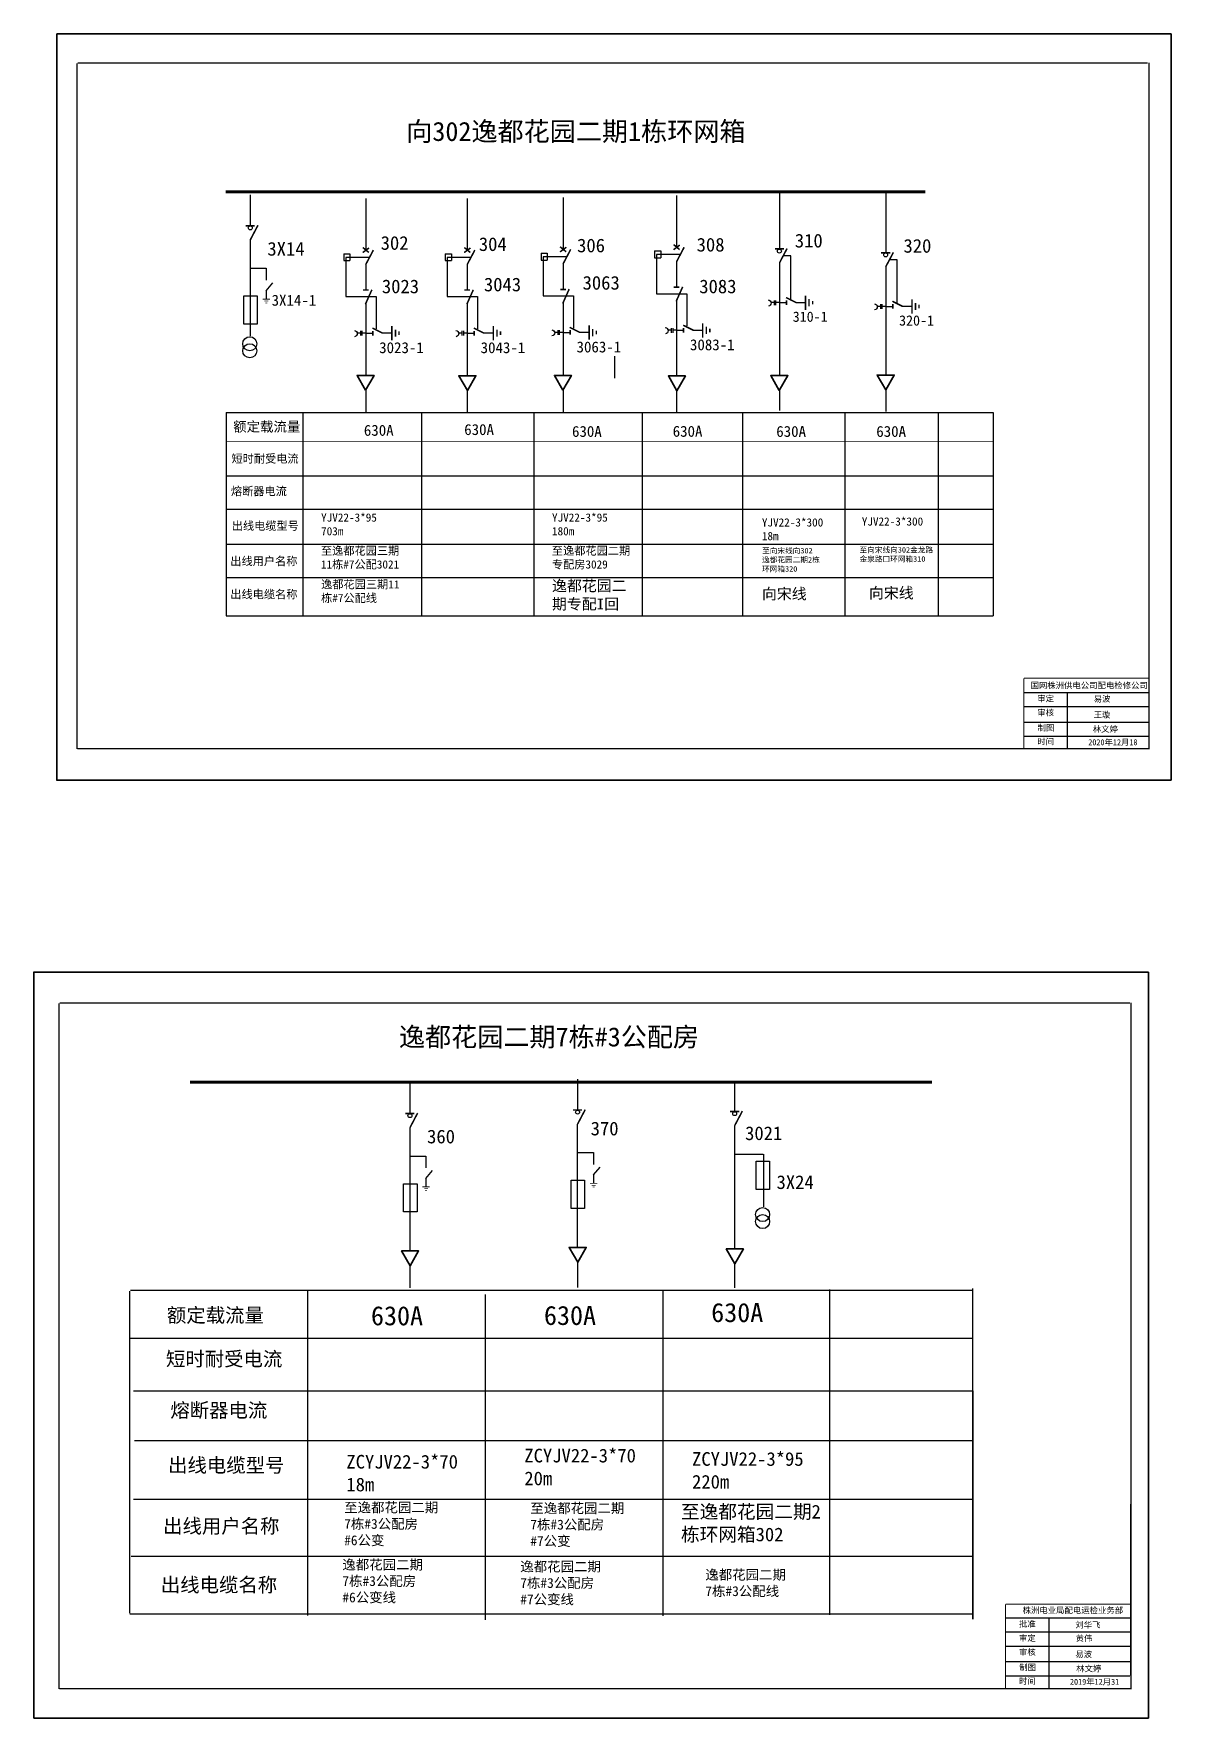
# Model space of a CAD drawing. Extents: x 1227 to 1916, y -706 to -78.
# Drawn here: x 1227.3 to 1435.3, y -386.5 to -78.2 of the extents above; entities that cross this region are included whole.
import ezdxf

# ---------------------------------------------------------------- set-up
doc = ezdxf.new("R2010")
doc.units = 0
doc.header["$LTSCALE"] = 5
doc.linetypes.add('ACAD_ISO02W100', pattern=[15, 12, -3])
doc.linetypes.add('CENTER', pattern=[50.8, 31.75, -6.35, 6.35, -6.35])
doc.layers.get('0').update_dxf_attribs({"linetype": 'CONTINUOUS'})
doc.layers.add('10KV线路', color=7, linetype='CONTINUOUS')
doc.layers.add('MiniCADLayer', color=7, linetype='CONTINUOUS', lineweight=20)
doc.styles.add('宋体_txtstyle_0.00_0_0', font='')
doc.styles.add('宋体_txtstyle_1.88_0_0', font='', dxfattribs={"height": 1.884014})
doc.styles.add('宋体_txtstyle_1.92_0_0', font='', dxfattribs={"height": 1.924484})
doc.styles.add('宋体_txtstyle_10.12_0_0', font='', dxfattribs={"height": 10.121678})
doc.styles.add('宋体_txtstyle_2.00_0_0', font='', dxfattribs={"height": 2})
doc.styles.add('宋体_txtstyle_2.65_0_0', font='', dxfattribs={"height": 2.651573})
doc.styles.add('宋体_txtstyle_6.47_0_0', font='', dxfattribs={"height": 6.465575})
doc.styles.add('宋体_txtstyle_8.10_0_0', font='', dxfattribs={"height": 8.103333})
doc.styles.add('宋体_txtstyle_8.15_0_0', font='', dxfattribs={"height": 8.146667})
doc.styles.get('宋体_txtstyle_0.00_0_0').set_extended_font_data('宋体')
doc.styles.get('宋体_txtstyle_1.88_0_0').set_extended_font_data('宋体')
doc.styles.get('宋体_txtstyle_1.92_0_0').set_extended_font_data('宋体')
doc.styles.get('宋体_txtstyle_10.12_0_0').set_extended_font_data('宋体')
doc.styles.get('宋体_txtstyle_2.00_0_0').set_extended_font_data('宋体')
doc.styles.get('宋体_txtstyle_2.65_0_0').set_extended_font_data('宋体')
doc.styles.get('宋体_txtstyle_6.47_0_0').set_extended_font_data('宋体')
doc.styles.get('宋体_txtstyle_8.10_0_0').set_extended_font_data('宋体')
doc.styles.get('宋体_txtstyle_8.15_0_0').set_extended_font_data('宋体')

# ---------------------------------------------------------------- blocks, each defined once
blk = doc.blocks.new('JD')
for points in [[(-2, 0.2), (-2, -0.2), (2, 0.2), (2, -0.2)], [(1, -1.2), (1, -0.8), (-1, -1.2), (-1, -0.8)], [(-0.5, -1.8), (-0.5, -2.2), (0.5, -1.8), (0.5, -2.2)]]:
    blk.add_trace(points)

msp = doc.modelspace()

# ---------------------------------------------------------------- linework, layer by layer
at = {"color": 0, "lineweight": 35}
for p, q in [((1231.49, -78.23), (1231.49, -214.82)), ((1435.29, -78.28), (1231.49, -78.28)), ((1435.29, -214.82), (1435.29, -78.28)), ((1231.47, -214.82), (1435.29, -214.82)), ((1227.3, -249.87), (1227.3, -386.46)), ((1431.11, -249.92), (1227.3, -249.92)), ((1431.11, -386.46), (1431.11, -249.92)), ((1227.28, -386.46), (1431.11, -386.46))]:
    msp.add_line(p, q, dxfattribs=at)
at = {"color": 0}
for p, q in [((1235.2, -209.06), (1235.2, -83.67)), ((1235.33, -83.59), (1430.95, -83.59)), ((1431.17, -83.59), (1431.17, -209.15)), ((1266.82, -121.16), (1269.8, -121.16)), ((1269.8, -121.16), (1269.8, -123.34)), ((1269.8, -125.26), (1271.02, -123.82)), ((1269.8, -125.24), (1269.8, -126.75)), ((1431.17, -209.08), (1235.26, -209.08)), ((1231.94, -381.05), (1231.94, -255.66)), ((1232.07, -255.58), (1427.69, -255.58)), ((1427.91, -255.58), (1427.91, -381.14)), ((1326.67, -282.94), (1329.65, -282.94)), ((1329.65, -282.94), (1329.65, -285.12)), ((1355.39, -283.23), (1360.68, -283.23)), ((1360.71, -283.24), (1360.71, -292.85)), ((1296.02, -283.58), (1299, -283.58)), ((1299, -283.58), (1299, -285.76)), ((1299, -287.68), (1300.22, -286.25)), ((1329.66, -287.04), (1330.87, -285.61)), ((1299, -287.66), (1299, -289.17)), ((1329.65, -287.02), (1329.65, -288.53)), ((1245, -308.1), (1398.8, -308.1)), ((1277.32, -308.14), (1277.32, -367.67)), ((1342.34, -308.2), (1342.34, -367.73)), ((1372.8, -308.02), (1372.8, -367.55)), ((1398.99, -368.29), (1398.99, -307.82)), ((1244.82, -308.32), (1244.82, -367.25)), ((1309.84, -308.93), (1309.84, -368.46)), ((1244.93, -316.93), (1398.9, -316.93)), ((1245.51, -326.55), (1398.89, -326.55)), ((1398.99, -326.52), (1398.99, -368.29)), ((1245.7, -335.6), (1399, -335.6)), ((1245.51, -346.39), (1398.96, -346.39)), ((1427.91, -378.63), (1427.91, -347.27)), ((1245.12, -356.78), (1399.12, -356.78)), ((1398.8, -367.43), (1244.86, -367.43)), ((1427.91, -381.07), (1232, -381.07))]:
    msp.add_line(p, q, dxfattribs=at)
at = {"color": 0, "lineweight": 106}
for p, q in [((1262.44, -107.17), (1390.26, -107.17)), ((1255.87, -270.08), (1391.53, -270.08))]:
    msp.add_line(p, q, dxfattribs=at)
for p, q in [((1266.87, -107.73), (1266.88, -113.33)), ((1344.82, -107.84), (1344.82, -117.34)), ((1363.63, -107.26), (1363.63, -117.58)), ((1383.07, -107.14), (1383.07, -118.27)), ((1287.98, -108.36), (1287.98, -117.86)), ((1306.53, -108.36), (1306.53, -117.86)), ((1324.07, -108.23), (1324.07, -117.74)), ((1266.83, -115.98), (1266.83, -133.6)), ((1283.98, -118.52), (1285.11, -118.52)), ((1283.98, -118.52), (1283.98, -119.76)), ((1283.98, -119.76), (1285.11, -119.76)), ((1285.11, -118.52), (1285.11, -119.76)), ((1302.53, -118.52), (1303.66, -118.52)), ((1302.53, -118.52), (1302.53, -119.76)), ((1302.53, -119.76), (1303.66, -119.76)), ((1303.66, -118.52), (1303.66, -119.76)), ((1320.07, -118.39), (1321.19, -118.39)), ((1320.07, -118.39), (1320.07, -119.64)), ((1320.07, -119.64), (1321.19, -119.64)), ((1321.19, -118.39), (1321.19, -119.64)), ((1340.81, -117.99), (1341.94, -117.99)), ((1340.81, -117.99), (1340.81, -119.24)), ((1340.81, -119.24), (1341.94, -119.24)), ((1341.94, -117.99), (1341.94, -119.24)), ((1344.82, -119.9), (1344.82, -124.54)), ((1363.63, -120.14), (1363.63, -140.8)), ((1287.98, -120.42), (1287.98, -125.07)), ((1306.53, -120.42), (1306.53, -125.07)), ((1324.07, -120.29), (1324.07, -124.94)), ((1383.07, -120.83), (1383.07, -140.71)), ((1287.98, -127.39), (1287.98, -140.82)), ((1306.53, -127.39), (1306.53, -140.85)), ((1324.07, -127.27), (1324.07, -140.8)), ((1344.82, -126.87), (1344.82, -140.85)), ((1363.63, -127.44), (1364.93, -127.44)), ((1366.62, -127.4), (1368.39, -127.4)), ((1383.07, -128.13), (1384.37, -128.13)), ((1386.07, -128.09), (1387.83, -128.09)), ((1344.82, -132.5), (1346.11, -132.5)), ((1347.81, -132.47), (1349.58, -132.47)), ((1287.98, -133.03), (1289.28, -133.03)), ((1290.98, -132.99), (1292.74, -132.99)), ((1306.53, -133.03), (1307.83, -133.03)), ((1309.53, -132.99), (1311.29, -132.99)), ((1324.07, -132.9), (1325.37, -132.9)), ((1327.06, -132.87), (1328.83, -132.87)), ((1262.5, -147.55), (1402.73, -147.55)), ((1262.5, -147.55), (1262.5, -184.75)), ((1402.73, -147.55), (1402.73, -184.76)), ((1296.07, -270.16), (1296.08, -275.75)), ((1326.73, -269.52), (1326.73, -275.11)), ((1355.45, -269.8), (1355.45, -275.4)), ((1296.03, -278.4), (1296.03, -300.96)), ((1326.68, -277.76), (1326.68, -300.32)), ((1355.41, -278.05), (1355.41, -300.61))]:
    msp.add_line(p, q)
at = {"linetype": 'ACAD_ISO02W100'}
for p, q in [((1284.34, -119.17), (1284.34, -126.32)), ((1288.55, -119.17), (1284.34, -119.17)), ((1302.89, -119.17), (1302.89, -126.32)), ((1307.1, -119.17), (1302.89, -119.17)), ((1320.42, -119.04), (1320.42, -126.19)), ((1324.63, -119.04), (1320.42, -119.04)), ((1341.17, -118.64), (1341.17, -125.8)), ((1345.38, -118.64), (1341.17, -118.64)), ((1284.34, -126.32), (1289.89, -126.32)), ((1289.89, -126.32), (1289.89, -132.22)), ((1302.89, -126.32), (1308.44, -126.32)), ((1308.44, -126.32), (1308.44, -132.22)), ((1320.42, -126.19), (1325.97, -126.19)), ((1325.97, -126.19), (1325.97, -132.1)), ((1341.17, -125.8), (1346.72, -125.8)), ((1346.72, -125.8), (1346.72, -131.7))]:
    msp.add_line(p, q, dxfattribs=at)
at = {"linetype": 'CENTER'}
for p, q in [((1333.5, -137.21), (1333.5, -141.26)), ((1287.99, -143.48), (1287.99, -147.53)), ((1306.54, -143.44), (1306.54, -147.56)), ((1324.08, -143.52), (1324.08, -147.59)), ((1344.82, -143.43), (1344.82, -147.64)), ((1363.64, -143.49), (1363.64, -147.17)), ((1383.08, -143.42), (1383.08, -147.34)), ((1296.06, -303.64), (1296.06, -307.69)), ((1326.72, -303), (1326.72, -307.61)), ((1355.44, -303.29), (1355.44, -307.71))]:
    msp.add_line(p, q, dxfattribs=at)
at = {"linetype": 'Continuous'}
for p, q in [((1262.5, -159.13), (1402.73, -159.13)), ((1262.5, -165.23), (1402.73, -165.23)), ((1262.5, -171.64), (1402.73, -171.64)), ((1262.5, -177.74), (1402.73, -177.74)), ((1262.49, -184.76), (1402.73, -184.76))]:
    msp.add_line(p, q, dxfattribs=at)
at = {"color": 0, "linetype": 'Continuous'}
for p, q in [((1408.34, -198.77), (1431.09, -198.77)), ((1416.24, -198.77), (1416.24, -209.11)), ((1408.34, -201.36), (1431.09, -201.36)), ((1408.34, -204.19), (1431.09, -204.19)), ((1408.34, -206.78), (1431.09, -206.78)), ((1404.99, -368.07), (1427.74, -368.07)), ((1412.89, -368.07), (1412.89, -381)), ((1404.99, -370.66), (1427.74, -370.66)), ((1404.99, -373.25), (1427.74, -373.25)), ((1404.99, -376.08), (1427.74, -376.08)), ((1404.99, -378.67), (1427.74, -378.67))]:
    msp.add_line(p, q, dxfattribs=at)
at = {"const_width": 0.281}
for points in [[(1266.05, -113.37), (1267.71, -113.37)], [(1266.88, -115.96), (1268.28, -113.3)], [(1323.54, -117.22), (1324.64, -118.14)], [(1344.28, -117.76), (1345.42, -116.9)], [(1344.29, -116.82), (1345.39, -117.74)], [(1287.45, -118.28), (1288.59, -117.43)], [(1287.46, -117.35), (1288.56, -118.26)], [(1287.98, -120.49), (1289.39, -117.83)], [(1306, -118.28), (1307.14, -117.43)], [(1306.01, -117.35), (1307.11, -118.26)], [(1306.53, -120.49), (1307.94, -117.83)], [(1323.53, -118.16), (1324.68, -117.3)], [(1324.07, -120.37), (1325.47, -117.7)], [(1344.82, -119.97), (1346.22, -117.3)], [(1362.8, -117.61), (1364.46, -117.61)], [(1363.63, -120.21), (1365.03, -117.54)], [(1382.24, -118.31), (1383.9, -118.31)], [(1383.07, -120.9), (1384.48, -118.24)], [(1287.48, -125.14), (1288.52, -125.14)], [(1287.93, -127.74), (1289.11, -125.09)], [(1306.03, -125.14), (1307.07, -125.14)], [(1306.48, -127.74), (1307.66, -125.09)], [(1323.56, -125.02), (1324.61, -125.02)], [(1324.01, -127.61), (1325.19, -124.96)], [(1344.31, -124.62), (1345.35, -124.62)], [(1344.76, -127.21), (1345.94, -124.56)], [(1364.85, -126.5), (1366.73, -127.44)], [(1364.93, -127), (1364.93, -127.87)], [(1384.3, -127.19), (1386.17, -128.13)], [(1384.37, -127.7), (1384.37, -128.56)], [(1289.21, -132.09), (1291.08, -133.03)], [(1289.28, -132.6), (1289.28, -133.46)], [(1307.76, -132.09), (1309.63, -133.03)], [(1307.83, -132.6), (1307.83, -133.46)], [(1325.29, -131.96), (1327.17, -132.9)], [(1325.37, -132.47), (1325.37, -133.33)], [(1346.04, -131.57), (1347.92, -132.5)], [(1346.11, -132.07), (1346.11, -132.94)], [(1295.25, -275.79), (1296.9, -275.79)], [(1296.08, -278.39), (1297.48, -275.72)], [(1325.9, -275.15), (1327.56, -275.15)], [(1326.73, -277.74), (1328.13, -275.08)], [(1354.62, -275.44), (1356.28, -275.44)], [(1355.45, -278.03), (1356.86, -275.36)]]:
    msp.add_lwpolyline(points, dxfattribs=at)
at = {"linetype": 'ACAD_ISO02W100'}
for points in [[(1365.72, -127.02), (1365.72, -118.9), (1364.32, -118.9)], [(1385.16, -127.71), (1385.16, -119.6), (1383.76, -119.6)]]:
    msp.add_lwpolyline(points, dxfattribs=at)
at = {"color": 0}
for points in [[(1265.71, -126.22), (1268.17, -126.22), (1268.17, -131.37), (1265.71, -131.37)], [(1359.38, -284.53), (1361.84, -284.53), (1361.84, -289.69), (1359.38, -289.69)], [(1294.91, -288.64), (1297.37, -288.64), (1297.37, -293.8), (1294.91, -293.8)], [(1325.57, -288), (1328.02, -288), (1328.02, -293.16), (1325.57, -293.16)]]:
    msp.add_lwpolyline(points, close=True, dxfattribs=at)
for points in [[(1361.59, -126.94, -0.877934), (1361.61, -128.08)], [(1381.03, -127.63, -0.877934), (1381.05, -128.77)], [(1285.94, -132.53, -0.877934), (1285.96, -133.67)], [(1304.49, -132.53, -0.877934), (1304.51, -133.67)], [(1322.03, -132.4, -0.877934), (1322.05, -133.54)], [(1342.77, -132.01, -0.877934), (1342.8, -133.15)]]:
    msp.add_lwpolyline(points, format="xyb")
for points in [[(1362.68, -127.42), (1362.09, -127.42)], [(1362.68, -127.03), (1362.68, -127.88)], [(1362.95, -127.03), (1362.95, -127.88)], [(1363.63, -127.42), (1362.95, -127.42)], [(1382.13, -128.12), (1381.54, -128.12)], [(1382.13, -127.72), (1382.13, -128.58)], [(1382.39, -127.72), (1382.39, -128.58)], [(1383.07, -128.12), (1382.39, -128.12)], [(1323.12, -132.49), (1323.12, -133.35)], [(1323.38, -132.49), (1323.38, -133.35)], [(1343.87, -132.49), (1343.28, -132.49)], [(1343.87, -132.09), (1343.87, -132.95)], [(1344.13, -132.09), (1344.13, -132.95)], [(1344.81, -132.49), (1344.13, -132.49)], [(1287.04, -133.01), (1286.45, -133.01)], [(1287.04, -132.62), (1287.04, -133.48)], [(1287.3, -132.62), (1287.3, -133.48)], [(1287.98, -133.01), (1287.3, -133.01)], [(1305.59, -133.01), (1305, -133.01)], [(1305.59, -132.62), (1305.59, -133.48)], [(1305.85, -132.62), (1305.85, -133.48)], [(1306.53, -133.01), (1305.85, -133.01)], [(1323.12, -132.89), (1322.53, -132.89)], [(1324.06, -132.89), (1323.38, -132.89)]]:
    msp.add_lwpolyline(points)
at = {"color": 0, "lineweight": 35}
for points in [[(1287.97, -143.48), (1289.53, -140.77), (1286.4, -140.77)], [(1306.57, -143.52), (1308.13, -140.81), (1305, -140.81)], [(1324.04, -143.48), (1325.61, -140.77), (1322.48, -140.77)], [(1344.89, -143.56), (1346.45, -140.85), (1343.33, -140.85)], [(1363.62, -143.49), (1365.19, -140.78), (1362.06, -140.78)], [(1383.07, -143.42), (1384.64, -140.71), (1381.51, -140.71)], [(1296.1, -303.66), (1297.67, -300.95), (1294.54, -300.95)], [(1326.76, -303.02), (1328.32, -300.31), (1325.19, -300.31)], [(1355.48, -303.3), (1357.04, -300.59), (1353.91, -300.59)]]:
    msp.add_lwpolyline(points, close=True, dxfattribs=at)
at = {"color": 0, "linetype": 'Continuous', "const_width": 0.182}
for points in [[(1408.34, -196.17), (1408.33, -209.06)], [(1408.34, -196.17), (1431.24, -196.17)], [(1404.99, -365.59), (1404.98, -380.96)], [(1404.99, -365.59), (1427.86, -365.59)]]:
    msp.add_lwpolyline(points, dxfattribs=at)
for centre in [(1266.88, -113.76), (1363.63, -118.01), (1383.07, -118.7), (1296.08, -276.19), (1326.73, -275.55), (1355.45, -275.83)]:
    msp.add_circle(centre, 0.36)
at = {"color": 0}
for centre in [(1266.78, -134.96), (1266.78, -136.24), (1360.57, -294.29), (1360.57, -295.57)]:
    msp.add_circle(centre, 1.28, dxfattribs=at)
at = {"layer": '10KV线路'}
for p, q in [((1276.52, -147.55), (1276.52, -184.76)), ((1298.2, -147.55), (1298.2, -184.76)), ((1318.74, -147.55), (1318.74, -184.76)), ((1338.56, -147.55), (1338.56, -184.76)), ((1356.86, -147.55), (1356.86, -184.76)), ((1375.62, -147.55), (1375.62, -184.76)), ((1392.69, -147.58), (1392.69, -184.76))]:
    msp.add_line(p, q, dxfattribs=at)
at = {"layer": 'MiniCADLayer', "color": 7, "linetype": 'Continuous', "ltscale": 3.201205}
msp.add_line((1262.5, -152.87), (1402.73, -152.91), dxfattribs=at)

# ---------------------------------------------------------------- block references
at = {"xscale": 0.65625, "yscale": 0.65625, "zscale": 0.65625, "rotation": 90}
for p in [(1368.41, -127.45), (1387.86, -128.14), (1292.77, -133.04), (1311.32, -133.04), (1328.85, -132.92), (1349.6, -132.52)]:
    msp.add_blockref('JD', p, dxfattribs=at)
at = {"color": 0, "xscale": 0.3433549538347052, "yscale": 0.3433549537871841, "zscale": 0.343354953848201}
for p in [(1269.82, -126.8), (1299.02, -289.22), (1329.67, -288.58)]:
    msp.add_blockref('JD', p, dxfattribs=at)

# ---------------------------------------------------------------- texts
for s, height, style, p in [('310-1', 1.875, '宋体_txtstyle_1.88_0_0', (1366.07, -130.95)), ('320-1', 1.875, '宋体_txtstyle_1.88_0_0', (1385.52, -131.64)), ('3023-1', 2, '宋体_txtstyle_2.00_0_0', (1290.45, -136.68)), ('3043-1', 2, '宋体_txtstyle_2.00_0_0', (1309, -136.68)), ('3063-1', 2, '宋体_txtstyle_2.00_0_0', (1326.54, -136.55)), ('3083-1', 2, '宋体_txtstyle_2.00_0_0', (1347.28, -136.15))]:
    msp.add_text(s, height=height, dxfattribs=dict(style=style)).set_placement(p)
at = {"color": 7, "lineweight": -2, "char_height": 3.5, "width": 67.892, "attachment_point": 1, "style": '宋体_txtstyle_0.00_0_0'}
for s, insert in [('{\\fSimSun|b0|i0|c134|p2;向302逸都花园二期1栋环网箱}', (1295.4, -94.36)), ('{\\fSimSun|b0|i0|c134|p2;逸都花园二期7栋#3公配房}', (1294.06, -260.03))]:
    msp.add_mtext(s, dxfattribs=dict(at, insert=insert))
at = {"color": 0, "linetype": 'Continuous', "lineweight": -2, "attachment_point": 1}
for s, insert, char_height, width, style in [('{\\fSimSun|b0|i0|c134|p2;3023}', (1290.94, -123.22), 2.5, 16.8885, '宋体_txtstyle_0.00_0_0'), ('{\\fSimSun|b0|i0|c134|p2;3043}', (1309.6, -122.87), 2.5, 16.8885, '宋体_txtstyle_0.00_0_0'), ('{\\fSimSun|b0|i0|c134|p2;3063}', (1327.64, -122.56), 2.5, 16.8885, '宋体_txtstyle_0.00_0_0'), ('{\\fSimSun|b0|i0|c134|p2;3083}', (1348.98, -123.22), 2.5, 16.8885, '宋体_txtstyle_0.00_0_0'), ('{\\fSimSun|b0|i0|c134|p2;YJV22-3*95\\P703m}', (1279.83, -166.01), 1.5, 16.8885, '宋体_txtstyle_0.00_0_0'), ('{\\fSimSun|b0|i0|c134|p2;YJV22-3*95\\P180m}', (1322.05, -166.01), 1.5, 16.8885, '宋体_txtstyle_0.00_0_0'), ('{\\fSimSun|b0|i0|c134|p2;YJV22-3*300\\P18m}', (1360.43, -166.9), 1.5, 16.8885, '宋体_txtstyle_0.00_0_0'), ('{\\fSimSun|b0|i0|c134|p2;YJV22-3*300}', (1378.7, -166.73), 1.5, 16.8885, '宋体_txtstyle_0.00_0_0'), ('{\\fSimSun|b0|i0|c134|p2;至逸都花园三期11栋#7公配3021}', (1279.8, -172.09), 1.5, 16.2671, '宋体_txtstyle_1.92_0_0'), ('{\\fSimSun|b0|i0|c134|p2;至逸都花园二期专配房3029}', (1322.03, -172.09), 1.5, 16.2671, '宋体_txtstyle_1.92_0_0'), ('{\\fSimSun|b0|i0|c134|p2;至向宋线向302\\P逸都花园二期2栋\\P环网箱320}', (1360.47, -172.32), 1, 14.4207, '宋体_txtstyle_0.00_0_0'), ('{\\fSimSun|b0|i0|c134|p2;至向宋线向302金龙路\\P金泉路口环网箱310}', (1378.29, -172.17), 1, 14.4207, '宋体_txtstyle_0.00_0_0'), ('{\\fSimSun|b0|i0|c134|p2;逸都花园三期11栋#7公配线}', (1279.83, -178.24), 1.5, 16.2671, '宋体_txtstyle_1.92_0_0'), ('{\\fSimSun|b0|i0|c134|p2;逸都花园二期专配I回}', (1322.05, -178.24), 2, 16.2671, '宋体_txtstyle_1.92_0_0'), ('{\\fSimSun|b0|i0|c134|p2;向宋线}', (1360.44, -179.71), 2, 9.4143, '宋体_txtstyle_2.65_0_0'), ('{\\fSimSun|b0|i0|c134|p2;向宋线}', (1380.01, -179.55), 2, 9.4143, '宋体_txtstyle_2.65_0_0'), ('{\\fSimSun|b0|i0|c134|p2;国网株洲供电公司配电检修公司}', (1409.55, -196.94), 1.0944, 29.9201, '宋体_txtstyle_0.00_0_0'), ('\\f\uffbfﾬￌﾣﾤ_GB2312|b0|i0|c134|p49;审定', (1410.79, -199.34), 1.0944, 8.5588, '宋体_txtstyle_0.00_0_0'), ('易波', (1421.11, -199.39), 1.094, 8.5588, '宋体_txtstyle_0.00_0_0'), ('\\f\uffbfﾬￌﾣﾤ_GB2312|b0|i0|c134|p49;审核', (1410.79, -201.91), 1.0944, 8.5588, '宋体_txtstyle_0.00_0_0'), ('{\\fSimSun|b0|i0|c134|p2;王璇}', (1421.1, -202.29), 1.0944, 8.5588, '宋体_txtstyle_0.00_0_0'), ('\\f\uffbfﾬￌﾣﾤ_GB2312|b0|i0|c134|p49;制图', (1410.84, -204.69), 1.0944, 8.5588, '宋体_txtstyle_0.00_0_0'), ('\\f\uffbfﾬￌﾣﾤ_GB2312|b0|i0|c134|p49;时间', (1410.79, -207.2), 1.0944, 8.5588, '宋体_txtstyle_0.00_0_0'), ('{\\fSimSun|b0|i0|c134|p2;ZCYJV22-3*70\\P18m}', (1284.45, -338.26), 2.5, 21.7601, '宋体_txtstyle_0.00_0_0'), ('{\\fSimSun|b0|i0|c134|p2;ZCYJV22-3*70\\P20m}', (1316.99, -337.14), 2.5, 21.7601, '宋体_txtstyle_0.00_0_0'), ('{\\fSimSun|b0|i0|c134|p2;ZCYJV22-3*95\\P220m}', (1347.66, -337.76), 2.5, 22.3309, '宋体_txtstyle_0.00_0_0'), ('株洲电业局配电运检业务部', (1408.1, -366.14), 1.0944, 29.9201, '宋体_txtstyle_0.00_0_0'), ('{\\fKaiTi_GB2312|b0|i0|c134|p49;批准}', (1407.44, -368.64), 1.0944, 8.5588, '宋体_txtstyle_0.00_0_0'), ('刘华飞', (1417.75, -368.81), 1.094, 8.5588, '宋体_txtstyle_0.00_0_0'), ('\\f\uffbfﾬￌﾣﾤ_GB2312|b0|i0|c134|p49;审定', (1407.44, -371.23), 1.0944, 8.5588, '宋体_txtstyle_0.00_0_0'), ('黄伟', (1417.8, -371.25), 1.094, 8.5588, '宋体_txtstyle_0.00_0_0'), ('\\f\uffbfﾬￌﾣﾤ_GB2312|b0|i0|c134|p49;审核', (1407.44, -373.81), 1.0944, 8.5588, '宋体_txtstyle_0.00_0_0'), ('易波', (1417.75, -374.19), 1.094, 8.5588, '宋体_txtstyle_0.00_0_0'), ('\\f\uffbfﾬￌﾣﾤ_GB2312|b0|i0|c134|p49;制图', (1407.49, -376.59), 1.0944, 8.5588, '宋体_txtstyle_0.00_0_0'), ('\\f\uffbfﾬￌﾣﾤ_GB2312|b0|i0|c134|p49;时间', (1407.44, -379.1), 1.0944, 8.5588, '宋体_txtstyle_0.00_0_0')]:
    msp.add_mtext(s, dxfattribs=dict(at, insert=insert, char_height=char_height, width=width, style=style))
at = {"linetype": 'Continuous', "lineweight": -2, "attachment_point": 1}
for s, insert, char_height, width, style in [('{\\fSimSun|b0|i0|c134|p2;额定载流量}', (1263.75, -149.24), 1.8, 14.1547, '宋体_txtstyle_0.00_0_0'), ('{\\fSimSun|b0|i0|c134|p2;短时耐受电流}', (1263.44, -155.24), 1.5, 26.4995, '宋体_txtstyle_0.00_0_0'), ('{\\fSimSun|b0|i0|c134|p2;熔断器电流}', (1263.34, -161.19), 1.5, 21.2506, '宋体_txtstyle_0.00_0_0'), ('{\\fSimSun|b0|i0|c134|p2;出线电缆型号}', (1263.49, -167.53), 1.5, 24.4608, '宋体_txtstyle_8.10_0_0'), ('{\\fSimSun|b0|i0|c134|p2;出线用户名称}', (1263.23, -174), 1.5, 26.9866, '宋体_txtstyle_0.00_0_0'), ('{\\fSimSun|b0|i0|c134|p2;出线电缆名称}', (1263.23, -180.06), 1.5, 23.1483, '宋体_txtstyle_8.15_0_0'), ('{\\fSimSun|b0|i0|c134|p2;额定载流量}', (1251.64, -311.4), 2.6, 21.2506, '宋体_txtstyle_0.00_0_0'), ('{\\fSimSun|b0|i0|c134|p2;短时耐受电流}', (1251.46, -319.4), 2.6, 26.4995, '宋体_txtstyle_0.00_0_0'), ('{\\fSimSun|b0|i0|c134|p2;熔断器电流}', (1252.26, -328.79), 2.6, 21.2506, '宋体_txtstyle_0.00_0_0'), ('{\\fSimSun|b0|i0|c134|p2;出线电缆型号}', (1251.85, -338.85), 2.6, 24.4608, '宋体_txtstyle_8.10_0_0'), ('{\\fSimSun|b0|i0|c134|p2;出线用户名称}', (1250.94, -349.98), 2.6, 26.9866, '宋体_txtstyle_0.00_0_0'), ('{\\fSimSun|b0|i0|c134|p2;出线电缆名称}', (1250.52, -360.74), 2.6, 23.1483, '宋体_txtstyle_8.15_0_0')]:
    msp.add_mtext(s, dxfattribs=dict(at, insert=insert, char_height=char_height, width=width, style=style))
at = {"color": 7, "linetype": 'Continuous', "lineweight": -2, "char_height": 1.094, "attachment_point": 1, "style": '宋体_txtstyle_0.00_0_0'}
for s, insert, width in [('林文婷', (1420.94, -204.92), 8.5588), ('2020年12月18', (1420.11, -207.33), 16.0081), ('2019年12月31', (1416.76, -379.23), 16.0081), ('林文婷', (1417.91, -376.82), 8.5588)]:
    msp.add_mtext(s, dxfattribs=dict(at, insert=insert, width=width))
at = {"layer": '10KV线路', "style": '宋体_txtstyle_2.00_0_0'}
for p in [(1287.65, -151.8), (1306, -151.66), (1325.71, -152), (1344.12, -151.98), (1363.06, -152), (1381.35, -152)]:
    msp.add_text('630A', height=2, dxfattribs=at).set_placement(p)
at = {"layer": 'MiniCADLayer', "color": 7, "linetype": 'Continuous', "lineweight": -2, "ltscale": 1.867873, "width": 12.456, "attachment_point": 1, "style": '宋体_txtstyle_0.00_0_0'}
for s, insert, char_height in [('{\\fSimSun|b0|i0|c134|p2;3X14}', (1270.01, -116.34), 2.5), ('{\\fSimSun|b0|i0|c134|p2;302}', (1290.72, -115.27), 2.5), ('{\\fSimSun|b0|i0|c134|p2;304}', (1308.67, -115.49), 2.5), ('{\\fSimSun|b0|i0|c134|p2;306}', (1326.64, -115.73), 2.5), ('{\\fSimSun|b0|i0|c134|p2;308}', (1348.5, -115.59), 2.5), ('{\\fSimSun|b0|i0|c134|p2;310}', (1366.45, -114.85), 2.5), ('{\\fSimSun|b0|i0|c134|p2;320}', (1386.32, -115.8), 2.5), ('{\\fSimSun|b0|i0|c134|p2;370}', (1329.12, -277.3), 2.5), ('{\\fSimSun|b0|i0|c134|p2;360}', (1299.21, -278.76), 2.5), ('{\\fSimSun|b0|i0|c134|p2;3021}', (1357.36, -278.16), 2.5), ('{\\fSimSun|b0|i0|c134|p2;3X24}', (1363.11, -287.11), 2.5), ('{\\fSimSun|b0|i0|c134|p2;630A}', (1288.95, -311.05), 3.5), ('{\\fSimSun|b0|i0|c134|p2;630A}', (1320.58, -310.99), 3.5), ('{\\fSimSun|b0|i0|c134|p2;630A}', (1351.16, -310.46), 3.5)]:
    msp.add_mtext(s, dxfattribs=dict(at, insert=insert, char_height=char_height))
at = {"layer": 'MiniCADLayer', "color": 7, "lineweight": -2, "ltscale": 0.69146, "insert": (1270.78, -126), "char_height": 2, "attachment_point": 1, "style": '宋体_txtstyle_0.00_0_0'}
msp.add_mtext('3X14-1', dxfattribs=at)
at = {"layer": 'MiniCADLayer', "color": 7, "linetype": 'Continuous', "lineweight": -2, "ltscale": 1.557336, "attachment_point": 1}
for s, insert, char_height, width, style in [('{\\fSimSun|b0|i0|c134|p2;\\C0;至逸都花园二期\\P7栋#3公配房\\P#6公变}', (1284.05, -346.98), 1.8, 18.0778, '宋体_txtstyle_10.12_0_0'), ('{\\fSimSun|b0|i0|c134|p2;\\C0;至逸都花园二期\\P7栋#3公配房\\P#7公变}', (1318.09, -347.11), 1.8, 18.148, '宋体_txtstyle_10.12_0_0'), ('{\\fSimSun|b0|i0|c134|p2;至逸都花园二期2栋环网箱302}', (1345.64, -347.4), 2.5, 26.3171, '宋体_txtstyle_0.00_0_0'), ('{\\fSimSun|b0|i0|c134|p2;\\C0;逸都花园二期\\P7栋#3公配房\\P#6公变线}', (1283.72, -357.44), 1.8, 17.0237, '宋体_txtstyle_10.12_0_0'), ('{\\fSimSun|b0|i0|c134|p2;\\C0;逸都花园二期\\P7栋#3公配房\\P#7公变线}', (1316.25, -357.79), 1.8, 17.0237, '宋体_txtstyle_10.12_0_0'), ('{\\fSimSun|b0|i0|c134|p2;\\C0;逸都花园二期\\P7栋#3公配线}', (1350.09, -359.29), 1.8, 17.315, '宋体_txtstyle_6.47_0_0')]:
    msp.add_mtext(s, dxfattribs=dict(at, insert=insert, char_height=char_height, width=width, style=style))

doc.saveas('drawing.dxf')
